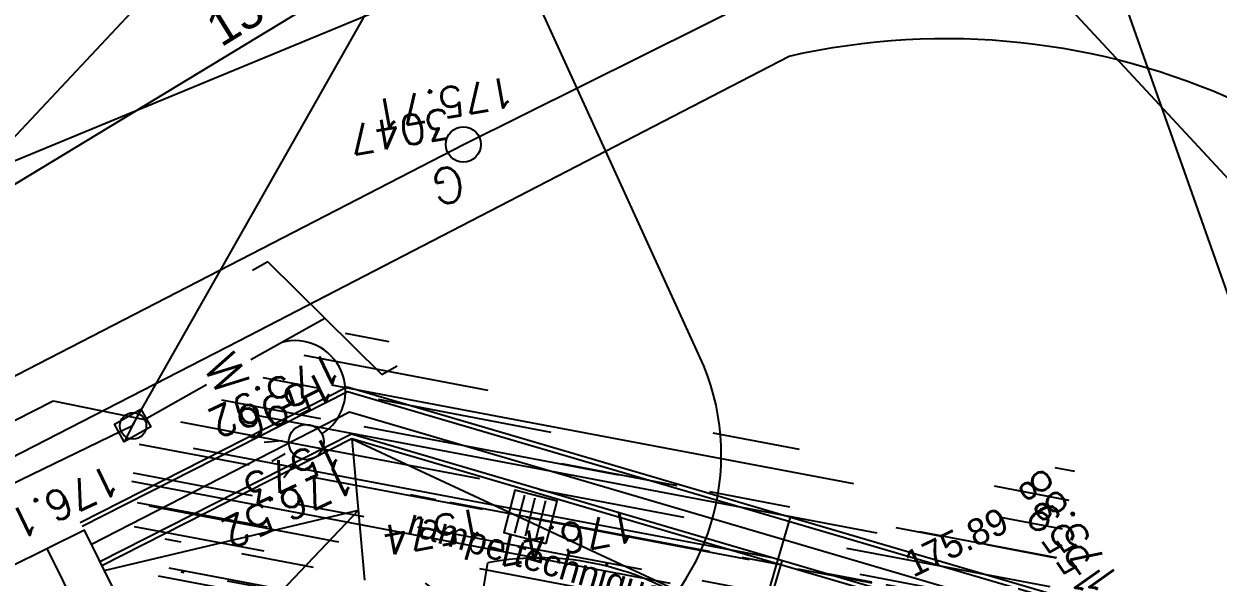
# Model space of a CAD drawing. Extents: x -2313930 to 3286427, y -3858277 to 2572692.
# Drawn here: x 525588 to 539159, y -226337 to -220050 of the extents above; entities that cross this region are included whole.
import ezdxf
from ezdxf.enums import TextEntityAlignment as Align
from ezdxf.lldxf.tags import DXFTag

# ---------------------------------------------------------------- set-up
doc = ezdxf.new("R2010")
doc.units = 0
for name, color, linetype, lineweight in [('_GAZELEC-RESERVATION 2', 132, 'Continuous', 18), ('Fond topo - P', 252, 'Continuous', 50), ('Fond topo - VOI', 252, 'Continuous', 25)]:
    doc.layers.add(name, color=color, linetype=linetype, lineweight=lineweight)
for name, color, linetype in [('AEP_SSL', 252, 'Continuous'), ('CAB_SSL', 252, 'Continuous'), ('EDF_SSL', 252, 'Texte-Electricite'), ('Fond topo - ASS', 252, 'Continuous'), ('Fond topo - CLO_MUR', 252, 'Continuous'), ('Fond topo - EDF', 252, 'Continuous'), ('Fond topo - GAZ', 252, 'Continuous'), ('Fond topo - GAZ_TXT', 252, 'Continuous'), ('Fond topo - Z_500', 252, 'Continuous'), ('GAZ_SSL', 252, 'Texte-GAZ'), ('prlm-VRD', 2, 'Continuous'), ('SA - AEP-réso', 252, 'Continuous'), ('SA - arbre', 252, 'Continuous'), ('SA - bât D', 252, 'Continuous'), ('SA - béton balayé', 252, 'Continuous'), ('SA - limite revêtement', 252, 'Continuous'), ('TELECOM_SSL', 252, 'Texte-Telecom'), ('UNITAIRE SSL', 252, 'UNITAIRE')]:
    doc.layers.add(name, color=color, linetype=linetype)
for name, color, linetype, plot in [('Fond topo - N', 252, 'Continuous', False), ('Fond topo - NCACHE', 252, 'Continuous', False), ('Fond topo - ZCACHE', 252, 'Continuous', False)]:
    doc.layers.add(name, color=color, linetype=linetype, plot=plot)
doc.styles.add('Arial', font='arial.ttf')
doc.styles.add('Lignes', font='arial.ttf', dxfattribs={"height": 0.35})
doc.styles.add('LignesA', font='arial.ttf', dxfattribs={"height": 0.349999994})
doc.styles.add('SIMPLEX', font='simplex_.ttf', dxfattribs={"height": 1.25})
doc.styles.add('TP-C_Autocad_Standard', font='simplex_.ttf', dxfattribs={"height": 1})
doc.styles.add('Tronçons', font='arial.ttf', dxfattribs={"height": 0.25})
tags = doc.linetypes.add('CACHE2', pattern=[4.762499928474426, 3.174999952316284, -1.587499976158142]).pattern_tags.tags
tags[6:7] = [DXFTag(74, 4), DXFTag(75, 0), DXFTag(340, '0'), DXFTag(46, 0.0), DXFTag(50, 0.0), DXFTag(44, 0.0), DXFTag(45, 0.0)]
tags[4:5] = [DXFTag(74, 4), DXFTag(75, 0), DXFTag(340, '0'), DXFTag(46, 0.0), DXFTag(50, 0.0), DXFTag(44, 0.0), DXFTag(45, 0.0)]
tags = doc.linetypes.add('L8', pattern=[0.22500000894069674, 0.1500000059604645, -0.07500000298023224]).pattern_tags.tags
tags[6:7] = [DXFTag(74, 4), DXFTag(75, 0), DXFTag(340, '0'), DXFTag(46, 0.0), DXFTag(50, 0.0), DXFTag(44, 0.0), DXFTag(45, 0.0)]
tags[4:5] = [DXFTag(74, 4), DXFTag(75, 0), DXFTag(340, '0'), DXFTag(46, 0.0), DXFTag(50, 0.0), DXFTag(44, 0.0), DXFTag(45, 0.0)]
tags = doc.linetypes.add('Texte-BT', pattern='A,5,-0.25,["BT",Lignes,S=1,R=0,X=0,Y=-0.18],-1.25', length=6.5).pattern_tags.tags
tags[15:16] = [DXFTag(74, 4), DXFTag(75, 0), DXFTag(340, '0'), DXFTag(46, 0.0), DXFTag(50, 0.0), DXFTag(44, 0.0), DXFTag(45, 0.0)]
tags[4:5] = [DXFTag(74, 4), DXFTag(75, 0), DXFTag(340, '0'), DXFTag(46, 0.0), DXFTag(50, 0.0), DXFTag(44, 0.0), DXFTag(45, 0.0)]
tags = doc.linetypes.add('Texte-Electricite', pattern='A,5,-0.25,["ELEC",Lignes,S=1,R=0,X=0,Y=-0.18],-1.25', length=6.5).pattern_tags.tags
tags[15:16] = [DXFTag(74, 4), DXFTag(75, 0), DXFTag(340, '0'), DXFTag(46, 0.0), DXFTag(50, 0.0), DXFTag(44, 0.0), DXFTag(45, 0.0)]
tags[4:5] = [DXFTag(74, 4), DXFTag(75, 0), DXFTag(340, '0'), DXFTag(46, 0.0), DXFTag(50, 0.0), DXFTag(44, 0.0), DXFTag(45, 0.0)]
tags = doc.linetypes.add('Texte-GAZ', pattern='A,5,-0.25,["GAZ",Lignes,S=1,R=0,X=0,Y=-0.18],-1.25', length=6.5).pattern_tags.tags
tags[15:16] = [DXFTag(74, 4), DXFTag(75, 0), DXFTag(340, '0'), DXFTag(46, 0.0), DXFTag(50, 0.0), DXFTag(44, 0.0), DXFTag(45, 0.0)]
tags[4:5] = [DXFTag(74, 4), DXFTag(75, 0), DXFTag(340, '0'), DXFTag(46, 0.0), DXFTag(50, 0.0), DXFTag(44, 0.0), DXFTag(45, 0.0)]
tags = doc.linetypes.add('Texte-HT', pattern='A,5,-0.25,["HT",Lignes,S=1,R=0,X=0,Y=-0.18],-1.25', length=6.5).pattern_tags.tags
tags[15:16] = [DXFTag(74, 4), DXFTag(75, 0), DXFTag(340, '0'), DXFTag(46, 0.0), DXFTag(50, 0.0), DXFTag(44, 0.0), DXFTag(45, 0.0)]
tags[4:5] = [DXFTag(74, 4), DXFTag(75, 0), DXFTag(340, '0'), DXFTag(46, 0.0), DXFTag(50, 0.0), DXFTag(44, 0.0), DXFTag(45, 0.0)]
tags = doc.linetypes.add('Texte-Telecom', pattern='A,5,-0.25,["TEL",Lignes,S=1,R=0,X=0,Y=-0.18],-1.25', length=6.5).pattern_tags.tags
tags[15:16] = [DXFTag(74, 4), DXFTag(75, 0), DXFTag(340, '0'), DXFTag(46, 0.0), DXFTag(50, 0.0), DXFTag(44, 0.0), DXFTag(45, 0.0)]
tags[4:5] = [DXFTag(74, 4), DXFTag(75, 0), DXFTag(340, '0'), DXFTag(46, 0.0), DXFTag(50, 0.0), DXFTag(44, 0.0), DXFTag(45, 0.0)]
tags = doc.linetypes.add('Texte-TelecomA', pattern='A,5,-0.25,["TEL",LignesA,S=1,R=0,X=0,Y=-0.18],-1.25', length=6.5).pattern_tags.tags
tags[15:16] = [DXFTag(74, 4), DXFTag(75, 0), DXFTag(340, '0'), DXFTag(46, 0.0), DXFTag(50, 0.0), DXFTag(44, 0.0), DXFTag(45, 0.0)]
tags[4:5] = [DXFTag(74, 4), DXFTag(75, 0), DXFTag(340, '0'), DXFTag(46, 0.0), DXFTag(50, 0.0), DXFTag(44, 0.0), DXFTag(45, 0.0)]
tags = doc.linetypes.add('UNITAIRE', pattern='A,0.25,-0.2000000029802322,0,-0.2000000029802322,0.25,-0.300000011920929,["UNI",TP-C_Autocad_Standard,S=0.1500000059604645,R=0,X=-0.1,Y=-0.05],-0.449999988079071', length=1.650000095367432).pattern_tags.tags
tags[23:24] = [DXFTag(74, 4), DXFTag(75, 0), DXFTag(340, '0'), DXFTag(46, 0.0), DXFTag(50, 0.0), DXFTag(44, 0.0), DXFTag(45, 0.0)]
tags[12:13] = [DXFTag(74, 4), DXFTag(75, 0), DXFTag(340, '0'), DXFTag(46, 0.0), DXFTag(50, 0.0), DXFTag(44, 0.0), DXFTag(45, 0.0)]
tags[10:11] = [DXFTag(74, 4), DXFTag(75, 0), DXFTag(340, '0'), DXFTag(46, 0.0), DXFTag(50, 0.0), DXFTag(44, 0.0), DXFTag(45, 0.0)]
tags[8:9] = [DXFTag(74, 4), DXFTag(75, 0), DXFTag(340, '0'), DXFTag(46, 0.0), DXFTag(50, 0.0), DXFTag(44, 0.0), DXFTag(45, 0.0)]
tags[6:7] = [DXFTag(74, 4), DXFTag(75, 0), DXFTag(340, '0'), DXFTag(46, 0.0), DXFTag(50, 0.0), DXFTag(44, 0.0), DXFTag(45, 0.0)]
tags[4:5] = [DXFTag(74, 4), DXFTag(75, 0), DXFTag(340, '0'), DXFTag(46, 0.0), DXFTag(50, 0.0), DXFTag(44, 0.0), DXFTag(45, 0.0)]

# ---------------------------------------------------------------- blocks, each defined once
blk = doc.blocks.new('ASS07')
at = {"ltscale": 2}
for p, q in [((-0.25, -0.45), (-0.25, 0.4500000000000001)), ((0, -0.45), (0, 0.4500000000000001)), ((0.25, -0.45), (0.25, 0.4500000000000001))]:
    blk.add_line(p, q, dxfattribs=at)
at = {"ltscale": 2, "flags": 128}
blk.add_lwpolyline([(0.5, -0.5), (0.5, 0.5), (-0.5, 0.5), (-0.5, -0.5)], close=True, dxfattribs=at)
blk = doc.blocks.new('EDF10')
at = {"ltscale": 2, "flags": 128}
blk.add_lwpolyline([(-0.5, -0.5), (-0.5, 0.5), (0.5, 0.5), (0.5, -0.5)], close=True, dxfattribs=at)
blk.add_lwpolyline([(-0.5, -0.5), (0.5, 0.5)], dxfattribs=at)
blk = doc.blocks.new('EDF02')
at = {"ltscale": 2}
for p, q in [((0.875, 2.75), (0.875, 2.95)), ((-0.875, 2.25), (0.875, 2.75)), ((0, 1.535431), (0, 2.5)), ((-0.875, 2.25), (-0.875, 2.05)), ((0.978086, 1.392164), (0.895804, 1.204402)), ((1.271914, 1.392164), (1.354196, 1.204402)), ((1.125, 1.349688), (1.125, 1.178214)), ((0, 0.15), (0, 0.9586370000000001))]:
    blk.add_line(p, q, dxfattribs=at)
for centre, radius in [((1.125, 1.625), 0.2), ((0, 0), 0.15)]:
    blk.add_circle(centre, radius, dxfattribs=at)
blk.add_arc((0.557686, 1.79611), 0.574625, 2.870977029506814, 166.0535219962534, dxfattribs=at)
at = {"style": 'SIMPLEX'}
blk.add_text('W', height=0.4, dxfattribs=at).set_placement((0, 1.217323), align=Align.MIDDLE_CENTER)
blk = doc.blocks.new('GAZ01')
at = {"ltscale": 2}
blk.add_circle((0, 0), 0.2, dxfattribs=at)
blk = doc.blocks.new('GAZ99')
at = {"style": 'SIMPLEX'}
blk.add_text('G', height=0.4, dxfattribs=at).set_placement((0, 0), align=Align.MIDDLE_CENTER)
blk = doc.blocks.new('PTOPO')
at = {"layer": 'Fond topo - NCACHE', "style": 'SIMPLEX'}
blk.add_attdef('MAT', text='', height=0.34, dxfattribs=at).set_placement((0.09999999986030161, -0.09999999962747097), align=Align.TOP_LEFT)
at = {"layer": 'Fond topo - ZCACHE', "style": 'SIMPLEX'}
blk.add_attdef('ALT', (0.09999999986030161, 0.09999999962747097), '', height=0.34, dxfattribs=at)
blk = doc.blocks.new('A$C1F970F0F')
at = {"layer": 'SA - béton balayé'}
h = blk.add_hatch(dxfattribs=at)
h.set_pattern_fill('BETON_BALAYE', color=256, scale=49.99999999999999, angle=-10.72360141139323, style=0, pattern_type=2)
h.set_pattern_definition([(349.2763985886067, (-277130161.1279894, -473864756.7787022), (117.3825536141096, 28.65896207176165), [749.9999999999999, -99.99999999999999, 250, -49.99999999999999]), (349.2763985886067, (-277130091.1375459, -473864744.5890418), (-36.75306622226226, 74.64222748057564), [150, -16.5, 299.9999999999999, -37.49999999999999]), (349.2763985886067, (-277130128.6565508, -473864719.6726964), (261.6928111209335, -15.46358973923611), [399.9999999999999, -69.99999999999999, 200, -49.99999999999999])])
h.paths.add_polyline_path([(5433.116979389904, 11579.53321699687), (5915.686255616388, 11437.75056155), (5929.780894035721, 11485.72285747821), (6227.449139795421, 11398.2655815478), (6213.354501410748, 11350.29328580259), (6238.660348124988, 11342.85822868744), (6403.897449731077, 11048.83172715518), (6097.880374757766, 10897.4155624732), (5906.324768613038, 11283.48375440617), (5447.533165573554, 11419.01487520912), (5288.941783951555, 11339.73387514794), (5557.525076303931, 10796.96778730724), (6031.353696154449, 11031.85588757064), (6097.880374757766, 10897.4155624732), (5507.386760294137, 10605.18796326319), (5440.854179088976, 10739.63810560416), (5482.978799691725, 10760.48316112718), (5149.029122982673, 11435.33420062657)])
at = {"layer": 'AEP_SSL', "elevation": 9.999999999999998e-08, "flags": 128}
blk.add_lwpolyline([(-10084.93277844263, 5093.930148438846), (-9750.791620834418, 5135.5756579271), (-3128.109925920724, 6321.886190847606), (-538.2744943762264, 6794.667455972196), (-236.899884080834, 9072.411970745992), (154.0690051004237, 9291.318023383576), (2068.234834202161, 10286.47979625637), (4929.096988442494, 11795.62350952535), (5831.943443331371, 12343.47571871864), (5644.547691266249, 12887.93525940639), (4850.760829103805, 13701.34358382695)], dxfattribs=at)
at = {"layer": 'CAB_SSL', "elevation": 9.999999999999998e-08, "flags": 128}
blk.add_lwpolyline([(1439.543237064798, 9649.961943709872), (3311.706751861017, 10686.95005152967), (5183.804035844309, 11594.82300480524), (6357.382244577097, 13665.38073194157), (5250.69692415511, 14824.30891710598)], dxfattribs=at)
at = {"layer": 'EDF_SSL', "linetype": 'Texte-HT', "flags": 128}
blk.add_lwpolyline([(1687.553375073169, 9832.84013718641), (5304.747480811337, 11690.98238933287), (5929.92045222389, 12014.55929633243, -0.3379436446975143), (6816.087193716939, 11610.51221649872), (7656.806176655195, 9662.775696735422)], format="xyb", dxfattribs=at)
at = {"layer": 'EDF_SSL', "linetype": 'Texte-BT', "elevation": 9.999999999999998e-08, "flags": 128}
blk.add_lwpolyline([(-10355.65903211059, 43.80952892260893), (-10201.4030772041, 1251.685514822027), (-8720.280241838846, 5090.654580446419), (-8647.88838211094, 5140.669551381001), (-5813.541010319846, 5655.541528388557), (-5754.775129047494, 5632.363405789478), (-5714.151306698284, 5669.525972244278), (-2796.400100172239, 6190.043639552574), (-2733.176347276875, 6173.938624268192), (-2724.610103663505, 6234.621653891018), (-576.9868819294611, 8573.42365167172), (-522.7757441125186, 8575.296708000737), (1439.543237064798, 9649.961943709872), (1486.297190266059, 9780.607536286585), (3247.574149104787, 10693.56387743918), (3311.706751861017, 10686.95005152967), (3338.557006230488, 10734.01793882097), (5093.795445683761, 11622.80777854973), (5197.512327865115, 11601.77622754824)], dxfattribs=at)
at = {"layer": 'Fond topo - CLO_MUR', "ltscale": 2, "flags": 128}
for points in [[(7034.427534459103, 9647.137070915114), (7029.268998993927, 9656.948466375345), (7197.521703158493, 9745.410655045645), (6712.938322372612, 10611.18156509461), (6275.641121851024, 11389.31773868227), (5427.682901350236, 11638.45454500768), (5124.135188759918, 11484.37797740528)], [(7007.253395095559, 9634.35643436486), (6988.754440891986, 9669.54094767109), (7134.166089453472, 9745.993999363249), (6664.967788314401, 10584.27747399023), (6238.660348124988, 11342.85822868744), (5433.116978629434, 11579.53321723568), (5149.029122982673, 11435.33420062657)]]:
    blk.add_lwpolyline(points, dxfattribs=at)
at = {"layer": 'Fond topo - CLO_MUR', "linetype": 'L8', "ltscale": 2, "flags": 128}
for points in [[(7032.455032052142, 9640.144531188142), (7022.516572704837, 9659.047213372756), (7190.651691058349, 9747.447578888643), (6708.577364780931, 10608.73573865558), (6272.279233322031, 11385.09414679722), (5428.176908342847, 11633.09806066236), (5126.398273707347, 11479.91945217984)], [(7161.533099475031, 9755.451555590525), (6257.835023534128, 11366.92920260983), (5430.301138618348, 11610.06517807093), (5137.001176364659, 11459.64047446877)], [(7141.036101439233, 9743.957075541914), (6669.328745928959, 10586.72330042492), (6242.02223665398, 11347.08182057249), (5432.62297168881, 11584.88970185551), (5146.811424142425, 11439.81576311862)]]:
    blk.add_lwpolyline(points, dxfattribs=at)
at = {"layer": 'Fond topo - VOI', "ltscale": 2, "flags": 128}
for points in [[(5639.884015980822, 14282.76898646135), (6179.074060184528, 13730.4134533185, -0.005078430071305425), (6343.1483697738, 13545.11763264016, -0.01498965990198168), (6396.182976463164, 13480.14751606638, -0.008052881892180013), (6924.298623853121, 12768.62846445145, -0.02502080065405084), (7078.852120834868, 12528.76074308369, -0.01315237506544015), (7305.49723599993, 12109.95947007773, -0.01622344874307645), (7469.001968976629, 11760.20271195122, -0.0002441829907726637), (7504.611965031092, 11676.9913265394, -2.386900651964397e-05), (7868.449045659429, 10825.54154632405, -0.0004607339102045271), (8056.526262906224, 10384.2208908691, -0.0002713929879899899), (8374.720241644169, 9634.540919018482), (8900.918350322725, 8327.998671989055), (9181.050253584182, 7639.776394233361), (9227.846231822321, 7515.619963970066, -0.01912067303515585), (9430.073626438107, 6877.215983667462, -0.01912067306015491), (9582.936642438128, 6225.227902062202, -0.006135088442580186), (9621.373155263293, 6013.751243740732, -0.006135088374511259), (9654.60896875709, 5801.395117808072), (9743.87632691115, 5167.316416374032), (9926.38109093471, 3640.55347439608), (10105.54692394565, 2112.741898849393), (10117.19406944453, 2013.422494900099)], [(4974.180748956663, 13681.55727727677, -0.004073578824239929), (5334.104659312587, 13318.52312116093, -0.005091862928308961), (5616.680765067635, 13022.85754697222, -9.368603549244325e-06), (5773.481467263769, 12855.40613916547, -0.0007851857836684545), (5775.34934817947, 12853.40498797651, -0.001040910485998314), (5794.038974668617, 12833.23470872063, -0.0001738663862528856), (5905.637918196996, 12712.20615305697, -0.007978708804341926), (5930.856262017081, 12683.94600032286, -0.0005763400993305029), (6273.206442158938, 12286.82899023567, -0.02815655423438036), (6482.787638926889, 12013.42650958062, -0.01763569791586862), (6775.941698789972, 11548.37791996691, -0.000541301468032518), (6814.026604303914, 11468.73784406458, -0.006012776447750499), (6817.361046969459, 11461.52366308416, -5.138948095869795e-05), (6864.046616589614, 11357.2144082674), (7218.223329611569, 10565.64434528882, -0.0001980392910907036), (7306.301987965375, 10368.57575363696, -8.607788520163729e-05), (7508.686877816994, 9915.065235891767, -0.1976987917987335), (7514.213131178619, 9728.106555647766, -0.1775603839239302), (7381.550448627911, 9619.88360088743), (7299.48436979041, 9586.784950035473)]]:
    blk.add_lwpolyline(points, format="xyb", dxfattribs=at)
at = {"layer": 'GAZ_SSL', "linetype": 'Texte-GAZ', "elevation": 9.999999999999998e-08, "flags": 128}
blk.add_lwpolyline([(-10544.31541955609, 4849.463266287231), (-2844.361894995576, 6215.21841119217), (-619.059840477988, 6565.404650589751), (-558.7307695276991, 6580.824982418972), (-429.4804532838041, 7139.21704900553), (-208.0795472043819, 8868.909145672174), (360.6838398219811, 9157.908141542406), (425.0188701159018, 9327.634198507636), (4535.248673246207, 11485.07622468802), (4713.322312771974, 11477.46920417039), (5559.734467376861, 11914.17321717021), (6091.203610633145, 12178.61605624058), (6292.964946063797, 12126.43026770143), (6627.254129528154, 11179.86214373141), (7472.768662736402, 9124.4680223983), (7947.08689338462, 9062.48922912452), (8070.821797205262, 8793.497098507169), (8796.806101210752, 9110.108422938276), (9553.586430744355, 9252.290517349746)], dxfattribs=at)
at = {"layer": 'SA - AEP-réso', "ltscale": 0.75, "elevation": 9.999999999999998e-08, "flags": 128}
blk.add_lwpolyline([(5069.914254946054, 10997.27120633122), (5732.985655341125, 11338.03106582099, 0.3572915729030002), (5832.957407967029, 11662.83768407407), (5589.531675713206, 12196.37892087799)], format="xyb", dxfattribs=at)
at = {"layer": 'SA - arbre', "ltscale": 3, "elevation": 9.999999999999998e-08, "flags": 128}
blk.add_lwpolyline([(5516.403856102534, 11415.86178500747), (5576.260919814867, 11371.1017203529), (5587.409913791871, 11438.68273098335)], dxfattribs=at)
at = {"layer": 'SA - arbre', "ltscale": 3}
blk.add_arc((5646.725316989499, 11132.25047159239), 312.1199996999999, 5.615758540538556, 100.955148599448, dxfattribs=at)
at = {"layer": 'SA - bât D', "elevation": 9.999999999999998e-08, "flags": 128}
for points in [[(5931.190357907255, 11490.5200869896), (5915.686255616388, 11437.75056155)], [(5879.729039522514, 11297.18618136154), (5922.012954911534, 11441.10306883701)]]:
    blk.add_lwpolyline(points, dxfattribs=at)
at = {"layer": 'SA - bât D', "ltscale": 50.79999923706055, "elevation": 9.999999999999998e-08, "flags": 128}
blk.add_lwpolyline([(3992.057060820798, 10914.90997563011), (4706.90787335757, 9470.326999351055), (4931.279873029765, 9581.697398065016), (4988.985103785352, 9465.083610385507), (4899.423416209049, 9420.601079950562), (5193.061519410154, 8827.203445430448), (7126.40635278083, 9783.904419190934), (6832.728888056354, 10377.38340132672), (6743.102369021571, 10333.03256892988), (6685.441073238441, 10449.55757087634), (6745.506468845504, 10479.28026884285), (6451.911804916794, 11072.59192262002), (5507.386760294137, 10605.18796326319), (5440.854179088976, 10739.63810560416), (5482.978799691725, 10760.48316112718), (5129.038769586081, 11475.73103806597), (4703.132907479037, 11264.9760524412), (4746.987085340417, 11176.36281071366), (4630.268167281978, 11118.60555738887), (4585.694402275513, 11208.12212063083)], close=True, dxfattribs=at)
at = {"layer": 'SA - bât D', "linetype": 'CACHE2', "ltscale": 0.1500000059604645, "elevation": 9.999999999999998e-08, "flags": 128}
blk.add_lwpolyline([(5440.854179088976, 10739.63810560416), (5086.919900081804, 11454.88896339806)], dxfattribs=at)
at = {"layer": 'SA - limite revêtement', "linetype": 'CACHE2', "ltscale": 0.25}
for p, q in [((5433.116978755598, 11579.53321740136), (5894.302801334044, 11364.92926687958)), ((5151.593486871292, 11430.15209164707), (5440.557092588489, 11498.57947840172)), ((5440.557092588489, 11498.57947840172), (5288.941783951555, 11339.73387514794))]:
    blk.add_line(p, q, dxfattribs=at)
at = {"layer": 'SA - limite revêtement', "ltscale": 50.79999923706055}
for p, q in [((5433.116978755598, 11579.53321740136), (5447.533165573554, 11419.01487520912)), ((5915.747905524562, 11437.73244840101), (5873.135457644441, 11293.28817203201))]:
    blk.add_line(p, q, dxfattribs=at)
at = {"layer": 'TELECOM_SSL', "linetype": 'Texte-TelecomA', "elevation": 9.999999999999998e-08, "flags": 128}
for points in [[(4847.305193851688, 11812.16060553437), (6004.837091947311, 12290.71560765747)], [(6093.078117844321, 12236.90845847636), (6671.940951797644, 11613.51162634363)]]:
    blk.add_lwpolyline(points, dxfattribs=at)
at = {"layer": 'UNITAIRE SSL', "ltscale": 2, "elevation": 9.999999999999998e-08, "flags": 128}
blk.add_lwpolyline([(-11203.91773647134, 7315.685859797379), (-9597.069181515135, 5578.000029566199), (-4253.21502402568, 6800.480356718023), (-825.2436658591316, 8394.239986691146), (171.1164741383718, 9139.45160219944), (980.7416491537941, 9531.509848289672), (2024.282900487725, 10089.44453603433), (2846.979589107878, 10509.95143402664), (3831.564375096907, 11032.01955007647), (4688.744355396339, 11539.16604167907), (5726.983094904664, 12644.47229064644), (4820.214794965383, 13573.50486951124)], dxfattribs=at)
at = {"layer": 'Fond topo - ASS', "ltscale": 2, "xscale": 49.70929021820471, "yscale": 49.70929021820471, "zscale": 99.99999999999997, "rotation": 345.6073012963892}
blk.add_blockref('ASS07', (5635.972211696549, 11491.10056436204), dxfattribs=at)
at = {"layer": 'Fond topo - EDF', "ltscale": 2}
for name, p, xscale, yscale, zscale, rotation in [('EDF02', (5184.437501300481, 11594.42443125206), 99.99999999999999, 99.99999999999999, 99.99999999999999, 299.3484530734033), ('EDF10', (5183.804035844309, 11594.82300480524), 34.41680060098761, 23, 99.99999999999997, 209.1815116404685)]:
    blk.add_blockref(name, p, dxfattribs=dict(at, xscale=xscale, yscale=yscale, zscale=zscale, rotation=rotation))
at = {"layer": 'Fond topo - GAZ', "ltscale": 2, "xscale": 100, "yscale": 100, "zscale": 100, "rotation": 291.9650617956664}
blk.add_blockref('GAZ01', (5559.734467376861, 11914.17321717021), dxfattribs=at)
at = {"layer": 'Fond topo - GAZ_TXT', "ltscale": 2, "xscale": 99.99999999999999, "yscale": 99.99999999999999, "zscale": 99.99999999999999, "rotation": 190.0656205306816}
blk.add_blockref('GAZ99', (5542.681285377057, 11867.8219827853), dxfattribs=at)
at = {"layer": 'Fond topo - P', "ltscale": 2}
ref = blk.add_blockref('PTOPO', (5559.734467376861, 11914.17321717021), dxfattribs=dict(at, xscale=99.99999999999994, yscale=99.99999999999994, zscale=99.99999999999994, rotation=190.0656205306617))
ref.add_attrib('MAT', '3047', dxfattribs={"layer": 'Fond topo - N', "color": 0, "ltscale": 2, "height": 33.99999999999999, "rotation": 190.0656204987762, "style": 'SIMPLEX'}).set_placement((5548.140625544962, 11922.27153992057), align=Align.TOP_LEFT)
ref.add_attrib('ALT', '175.71', (5614.815953381692, 11992.14365212999), dxfattribs={"layer": 'Fond topo - Z_500', "color": 0, "ltscale": 2, "height": 33.99999999999999, "rotation": 190.0656204987762, "style": 'SIMPLEX'})
ref = blk.add_blockref('PTOPO', (5427.862078103635, 11638.49686190159), dxfattribs=dict(at, xscale=99.99999999999999, yscale=99.99999999999999, zscale=99.99999999999999, rotation=270.9003426900524))
ref.add_attrib('MAT', '1596', dxfattribs={"layer": 'Fond topo - N', "color": 0, "ltscale": 2, "height": 33.99999999999999, "rotation": 206.1682555599771, "style": 'SIMPLEX'}).set_placement((5418.020445616769, 11628.34096361132), align=Align.TOP_LEFT)
ref.add_attrib('ALT', '175.92', (5410.211419528448, 11680.15590720443), dxfattribs={"layer": 'Fond topo - Z_500', "color": 0, "ltscale": 2, "height": 33.99999999999999, "rotation": 206.1682555599771, "style": 'SIMPLEX'})
ref = blk.add_blockref('PTOPO', (5436.263919827709, 11564.20681633748), dxfattribs=dict(at, xscale=99.99999999999996, yscale=99.99999999999996, zscale=99.99999999999996, rotation=270.2291561377802))
ref.add_attrib('MAT', '1573', dxfattribs={"layer": 'Fond topo - N', "color": 0, "ltscale": 2, "height": 33.99999999999999, "rotation": 205.4970689976901, "style": 'SIMPLEX'}).set_placement((5426.303994936139, 11554.16690115472), align=Align.TOP_LEFT)
ref.add_attrib('ALT', '176.52', (5425.541937740274, 11553.3901577555), dxfattribs={"layer": 'Fond topo - Z_500', "color": 0, "ltscale": 2, "height": 33.99999999999999, "rotation": 205.4970689976901, "style": 'SIMPLEX'})
ref = blk.add_blockref('PTOPO', (5032.777758364071, 11446.64833899933), dxfattribs=dict(at, xscale=99.99999999999999, yscale=99.99999999999999, zscale=99.99999999999999, rotation=205.5028474543156))
ref.add_attrib('MAT', '3051', dxfattribs={"layer": 'Fond topo - N', "color": 0, "ltscale": 2, "height": 33.99999999999999, "rotation": 205.5028474251748, "style": 'SIMPLEX'}).set_placement((5019.446559898465, 11451.36841838747), align=Align.TOP_LEFT)
ref.add_attrib('ALT', '176.19', (5158.804581319378, 11552.03093418414), dxfattribs={"layer": 'Fond topo - Z_500', "color": 0, "ltscale": 2, "height": 33.99999999999999, "rotation": 205.5028474251748, "style": 'SIMPLEX'})
ref = blk.add_blockref('PTOPO', (6275.641121885682, 11389.31773886528), dxfattribs=dict(at, xscale=99.99999999999994, yscale=99.99999999999994, zscale=99.99999999999994, rotation=190.0656205306617))
ref.add_attrib('MAT', '1559', dxfattribs={"layer": 'Fond topo - N', "color": 0, "ltscale": 2, "height": 33.99999999999999, "rotation": 125.3335334029348, "style": 'SIMPLEX'}).set_placement((6264.047280019124, 11397.41606143263), align=Align.TOP_LEFT)
ref.add_attrib('ALT', '175.88', (6308.242728391682, 11417.81785279447), dxfattribs={"layer": 'Fond topo - Z_500', "color": 0, "ltscale": 2, "height": 33.99999999999999, "rotation": 125.3335334029348, "style": 'SIMPLEX'})
ref = blk.add_blockref('PTOPO', (5598.699912751152, 11475.61804299563), dxfattribs=dict(at, xscale=99.99999999999997, yscale=99.99999999999997, zscale=99.99999999999997, rotation=255.5031844312912))
ref.add_attrib('MAT', '1574', dxfattribs={"layer": 'Fond topo - N', "color": 0, "ltscale": 2, "height": 33.99999999999999, "rotation": 190.7710973090326, "style": 'SIMPLEX'}).set_placement((5586.51503526086, 11468.43968940187), align=Align.TOP_LEFT)
ref.add_attrib('ALT', '176.47', (5752.463238349119, 11498.22139698129), dxfattribs={"layer": 'Fond topo - Z_500', "color": 0, "ltscale": 2, "height": 33.99999999999999, "rotation": 190.7710973090326, "style": 'SIMPLEX'})
at = {"layer": 'AEP_SSL', "style": 'Tronçons'}
blk.add_text('135 PE', height=39.99999999999999, rotation=31.8040748835201, dxfattribs=at).set_placement((5284.348579193291, 12024.08119782244))
at = {"layer": 'SA - bât D', "style": 'Arial', "width": 0.9545000195503235}
blk.add_text('rampe technique', height=30.3030599, rotation=343.6091014870217, dxfattribs=at).set_placement((5494.182189300037, 11471.95503287144))
at = {"layer": 'SA - limite revêtement', "style": 'Arial', "width": 0.9545000195503235}
blk.add_text('175.89', height=30.3030599, rotation=25.9728287506117, dxfattribs=at).set_placement((6070.93523626163, 11421.62633970662))

msp = doc.modelspace()

# ---------------------------------------------------------------- linework, layer by layer
at = {"layer": '_GAZELEC-RESERVATION 2'}
msp.add_circle((486248.4803309143, -227485.9628347494), 2800178.148749841, dxfattribs=at)

# ---------------------------------------------------------------- block references
at = {"layer": 'prlm-VRD', "xscale": 10, "yscale": 10, "zscale": 10}
msp.add_blockref('A$C1F970F0F', (474984.297679401, -340562.691042779), dxfattribs=at)

doc.saveas('drawing.dxf')
